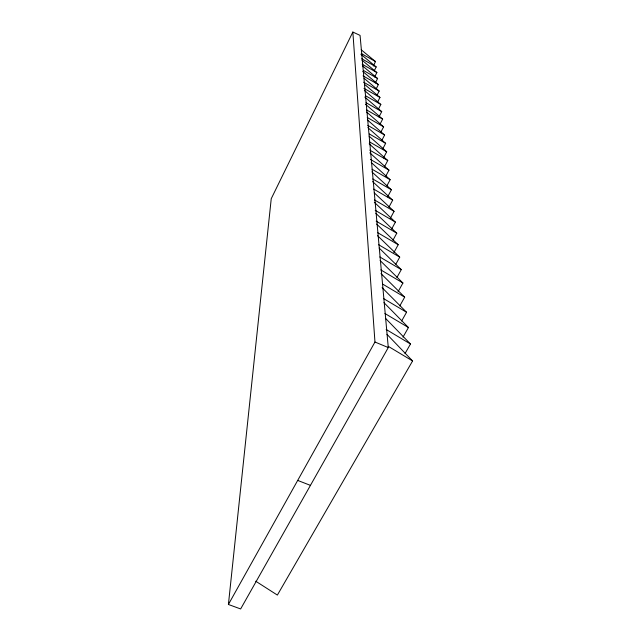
<?xml version="1.0" encoding="UTF-8"?>
<svg xmlns="http://www.w3.org/2000/svg" width="641" height="641" viewBox="0 0 641 641"><rect width="100%" height="100%" fill="white"/><g stroke="black" fill="none" stroke-linecap="round" stroke-linejoin="round"><path stroke-width="0.96" d="M228.412 604.479L271.239 198.694L352.854 32.05L360.066 35.391L388.286 347.558L240.639 608.95L228.412 604.479L374.961 342.022L352.854 32.05M373.27 66.047L375.522 61.576L361.179 49.766M374.384 70.518L376.187 66.944L360.931 54.325M374.624 77.024L376.876 72.553L361.949 60.134M375.362 82.953L377.613 78.506L362.453 65.831M376.107 89.019L378.366 84.572L362.806 71.488M376.9 95.509L379.168 91.054L364.112 78.322M377.693 101.895L379.961 97.456L364.481 84.291M378.551 108.914L380.834 104.475L364.336 90.365M378.983 116.958L381.715 111.638L364.785 97.063M379.889 124.434L382.645 119.106L365.418 104.179M380.842 132.158L383.598 126.838L366.652 112.063M381.852 140.331L384.616 135.019L367.349 119.867M382.877 148.648L385.642 143.336L367.894 127.647M383.454 157.958L386.691 151.781L369.176 136.188M384.52 166.676L387.765 160.498L369.184 143.84M385.698 176.323L388.967 170.145L369.841 152.87M386.868 185.89L390.145 179.712L371.227 162.485M387.629 196.851L391.395 189.784L371.916 171.908M388.911 207.171L392.677 200.136L372.629 181.587M390.273 218.397L394.063 211.346L374.312 192.909M391.595 229.141L395.401 222.115L374.336 202.284M392.949 240.239L396.771 233.204L375.834 213.325M393.878 252.61L398.197 244.718L376.644 224.086M395.882 264.14L399.736 257.137L377.533 235.68M396.931 277.481L401.282 269.621L379.143 248.035M398.077 291.727L402.933 283.002L380.113 260.526M399.808 305.885L404.687 297.168L380.994 273.587M401.635 320.989L406.562 312.263L382.108 287.673M403.021 337.094L408.453 327.535L383.943 302.624M405.032 353.544L410.488 344.017L385.698 318.529M386.972 334.314L412.588 360.955L277.377 595.08L255.719 581.203M297.688 480.413L310.436 485.373M374.961 342.022L388.286 347.558M361.3 53.532L375.522 61.576M361.716 58.748L376.187 66.944M362.205 64.236L376.876 72.553M363.375 70.422L377.613 78.506M363.062 75.87L378.366 84.572M363.623 82.208L379.168 91.054M363.992 88.362L379.961 97.456M365.458 95.701L380.834 104.475M366.091 102.704L381.715 111.638M366.532 109.883L382.645 119.106M367.213 117.439L383.598 126.838M367.726 125.324L384.616 135.019M369.312 133.945L385.642 143.336M369.841 142.07L386.691 151.781M369.753 150.106L387.765 160.498M370.41 159.417L388.967 170.145M372.092 169.256L390.145 179.712M372.774 178.975L391.395 189.784M373.679 189.087L392.677 200.136M374.456 199.92L394.063 211.346M375.201 210.312L395.401 222.115M376.171 221.137L396.771 233.204M377.829 232.763L398.197 244.718M378.711 244.766L399.736 257.137M379.809 256.953L401.282 269.621M380.778 269.901L402.933 283.002M382.661 284.099L404.687 297.168M383.783 298.714L406.562 312.263M384.921 313.497L408.453 327.535M386.162 329.458L410.488 344.017M388.286 346.356L412.588 360.955"/></g></svg>
